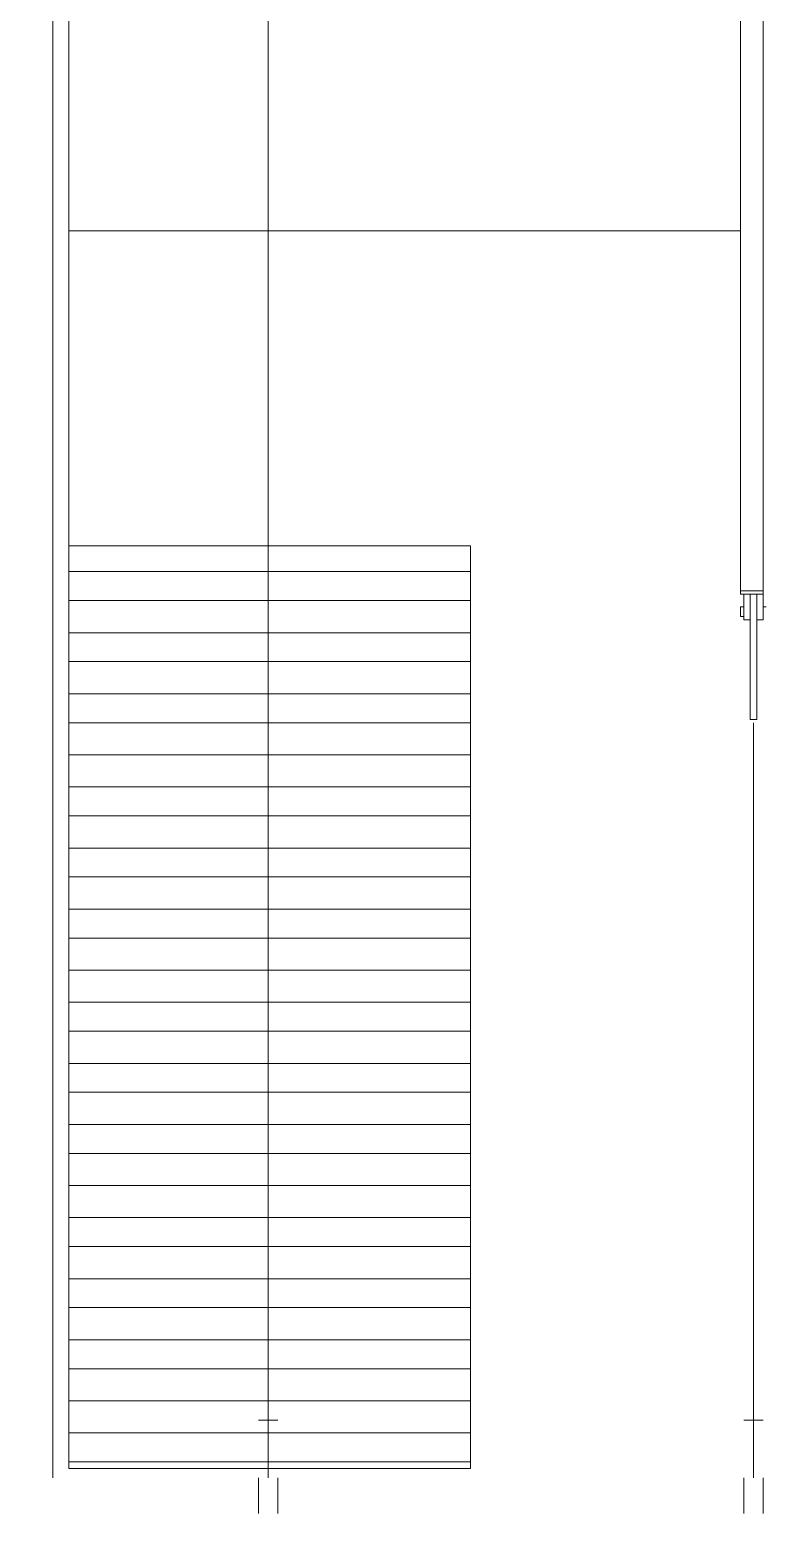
# Model space of a CAD drawing. Header units: millimetres. Extents: x -750 to 104995, y 68 to 66109.
# Drawn here: x 62911 to 65306, y 10079 to 14903 of the extents above; entities that cross this region are included whole.
import ezdxf

# ---------------------------------------------------------------- set-up
doc = ezdxf.new("R2010")
doc.units = ezdxf.units.MM
doc.layers.add('PDF_형상', color=7, linetype='Continuous')

msp = doc.modelspace()

# ---------------------------------------------------------------- linework, layer by layer
at = {"layer": 'PDF_형상', "lineweight": 5}
for points in [[(62986.5, 16296.9), (62317.7, 16296.9), (63665.7, 16296.9), (63665.7, 16422.3), (62317.7, 16422.3), (62986.5, 16422.3), (62317.7, 16422.3), (62171.4, 16422.3), (62171.4, 16244.7), (62317.7, 16244.7), (62317.7, 16422.3), (63665.7, 16422.3), (63665.7, 16296.9), (62317.7, 16296.9), (62986.5, 16296.9), (62986.5, 10194.2)], [(65275, 12984.3), (65295.9, 12984.3), (65295.9, 13067.9), (65222.7, 13067.9), (65222.7, 16255.1), (65295.9, 16255.1), (65295.9, 16359.6), (65275, 16359.6), (65295.9, 16359.6), (65295.9, 16255.1), (65222.7, 16255.1), (65295.9, 16255.1), (65295.9, 13067.9), (65222.7, 13067.9)], [(64344.9, 10246.4), (63038.7, 10246.4), (63038.7, 16296.9)], [(63686.6, 10194.2), (63686.6, 15795.3)], [(63038.7, 14248.7), (65222.7, 14248.7)], [(63038.7, 13141.1), (64344.9, 13141.1)], [(65295.9, 13078.4), (65222.7, 13078.4)], [(63038.7, 13047), (64344.9, 13047)], [(65233.2, 13026.1), (65222.7, 13026.1), (65222.7, 12994.8), (65233.2, 12994.8)], [(65254.1, 12984.3), (65233.2, 12984.3), (65233.2, 13067.9)], [(65295.9, 12994.8), (65295.9, 13026.1), (65306.3, 13026.1)], [(63038.7, 12942.5), (64344.9, 12942.5)], [(63038.7, 12848.5), (64344.9, 12848.5)], [(63038.7, 12744), (64344.9, 12744)], [(63038.7, 12649.9), (64344.9, 12649.9)], [(65275, 12660.4), (65254.1, 12660.4)], [(65264.5, 10194.2), (65264.5, 12649.9)], [(63038.7, 12545.4), (64344.9, 12545.4)], [(63038.7, 12440.9), (64344.9, 12440.9)], [(63038.7, 12346.9), (64344.9, 12346.9)], [(63038.7, 12242.4), (64344.9, 12242.4)], [(63038.7, 12148.3), (64344.9, 12148.3)], [(63038.7, 12043.8), (64344.9, 12043.8)], [(63038.7, 11949.8), (64344.9, 11949.8)], [(63038.7, 11845.3), (64344.9, 11845.3)], [(63038.7, 11740.8), (64344.9, 11740.8)], [(63038.7, 11646.7), (64344.9, 11646.7)], [(63038.7, 11542.2), (64344.9, 11542.2)], [(63038.7, 11448.2), (64344.9, 11448.2)], [(63038.7, 11343.7), (64344.9, 11343.7)], [(63038.7, 11249.6), (64344.9, 11249.6)], [(63038.7, 11145.1), (64344.9, 11145.1)], [(63038.7, 11040.6), (64344.9, 11040.6)], [(63038.7, 10946.6), (64344.9, 10946.6)], [(63038.7, 10842.1), (64344.9, 10842.1)], [(63038.7, 10748), (64344.9, 10748)], [(63038.7, 10643.5), (64344.9, 10643.5)], [(63038.7, 10549.5), (64344.9, 10549.5)], [(63038.7, 10445), (64344.9, 10445)], [(63717.9, 10382.3), (63655.2, 10382.3)], [(65295.9, 10382.3), (65233.2, 10382.3)], [(63038.7, 10340.5), (64344.9, 10340.5)], [(63655.2, 10079.2), (63655.2, 10194.2)], [(63717.9, 10079.2), (63717.9, 10194.2)], [(65233.2, 10079.2), (65233.2, 10194.2)], [(65295.9, 10079.2), (65295.9, 10194.2)]]:
    msp.add_lwpolyline(points, dxfattribs=at)
for points in [[(63038.7, 10225.5), (64344.9, 10225.5), (64344.9, 13224.7), (63038.7, 13224.7)], [(65275, 13067.9), (65254.1, 13067.9), (65254.1, 12660.4), (65275, 12660.4)]]:
    msp.add_lwpolyline(points, close=True, dxfattribs=at)

doc.saveas('drawing.dxf')
